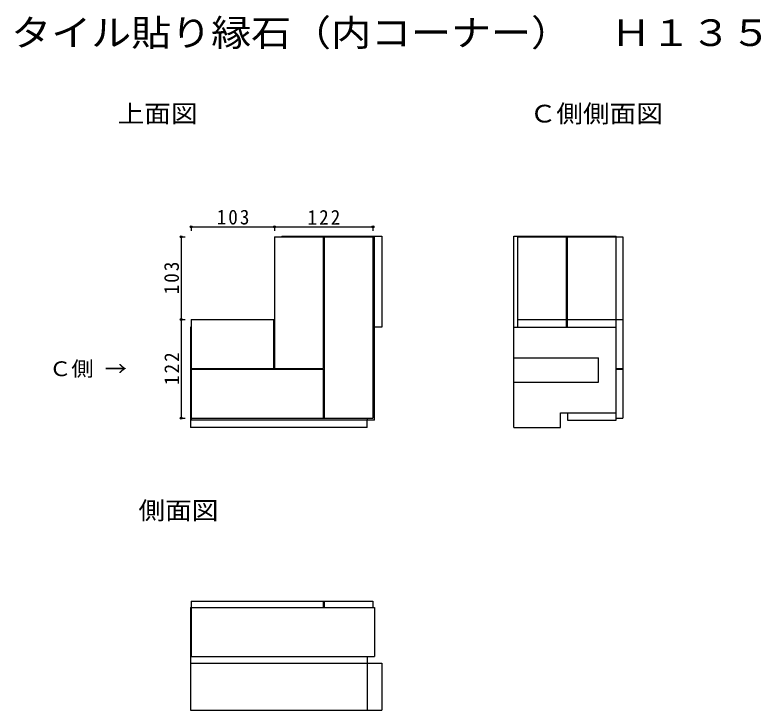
# Model space of a CAD drawing. Units: millimetres at full size, sheet at 1:5. Extents: x -603 to 321, y -394 to 466.
import ezdxf
from ezdxf.enums import TextEntityAlignment as Align

# ---------------------------------------------------------------- set-up
doc = ezdxf.new("R2010")
doc.units = ezdxf.units.MM
doc.header["$LTSCALE"] = 5
doc.header["$PDMODE"] = 32
doc.header["$PDSIZE"] = 2.5
for name, color, linetype in [('0-0', 2, 'Continuous'), ('8-0', 5, 'Continuous'), ('A-0', 4, 'Continuous'), ('F-0', 3, 'Continuous')]:
    doc.layers.add(name, color=color, linetype=linetype)
doc.styles.add('ＭＳ ゴシック', font='')
doc.styles.get('ＭＳ ゴシック').set_extended_font_data('MS Gothic')

msp = doc.modelspace()

# ---------------------------------------------------------------- linework, layer by layer
at = {"layer": '0-0'}
for p, q in [((-272.673, 192.477), (-272.673, 191.477)), ((14.602, -44.523), (14.602, 192.477)), ((14.602, 192.477), (141.602, 192.477)), ((141.602, -26.523), (141.602, 192.477)), ((-385.673, 79.477), (-385.673, -44.523)), ((-384.673, 79.477), (-385.673, 79.477)), ((-148.673, 79.477), (-157.673, 79.477)), ((14.602, 79.477), (19.602, 79.477)), ((14.602, 41.477), (119.602, 41.477)), ((119.602, 11.477), (119.602, 41.477)), ((14.602, 11.477), (119.602, 11.477)), ((-384.673, -26.523), (-385.673, -26.523)), ((72.602, -26.523), (141.602, -26.523)), ((-166.673, -44.523), (-166.673, -35.523)), ((-166.673, -44.523), (-385.673, -44.523)), ((-385.673, -267.393), (-384.673, -267.393)), ((-166.673, -327.893), (-166.673, -394.393))]:
    msp.add_line(p, q, dxfattribs=at)
for points in [[(-272.673, 192.477), (-148.673, 192.477), (-148.673, 79.477)], [(14.602, -44.523), (72.602, -44.523), (72.602, -26.523)], [(-385.673, -267.393), (-385.673, -394.393), (-148.673, -394.393)], [(-385.673, -336.393), (-148.673, -336.393), (-148.673, -394.393)]]:
    msp.add_lwpolyline(points, dxfattribs=at)
at = {"layer": '8-0'}
for p, q in [((-281.673, 191.477), (-157.673, 191.477)), ((-221.173, 191.477), (-221.173, 28.477)), ((-220.173, 191.477), (-220.173, -33.023)), ((-159.673, 191.477), (-159.673, -33.023)), ((-157.673, -35.523), (-157.673, 191.477)), ((19.602, 191.477), (149.602, 191.477)), ((19.602, 79.477), (19.602, 191.477)), ((80.102, 79.477), (80.102, 191.477)), ((81.102, 79.477), (81.102, 191.477)), ((141.602, -35.523), (141.602, 191.477)), ((149.602, 191.477), (149.602, -33.023)), ((-384.673, 88.977), (-384.673, -35.523)), ((-384.673, 88.977), (-281.673, 88.977)), ((-282.673, 88.977), (-282.673, 28.477)), ((19.602, 88.977), (149.602, 88.977)), ((19.602, 79.477), (141.602, 79.477)), ((-384.673, 28.477), (-282.673, 28.477)), ((-384.673, 28.477), (-282.673, 28.477)), ((-281.673, 28.477), (-221.173, 28.477)), ((141.602, 28.477), (149.602, 28.477)), ((-384.673, 27.477), (-221.173, 27.477)), ((-221.173, 27.477), (-221.173, -33.023)), ((141.602, 27.477), (149.602, 27.477)), ((81.102, -26.523), (141.602, -26.523)), ((81.102, -26.523), (81.102, -35.523)), ((-384.673, -33.023), (-159.673, -33.023)), ((-157.673, -35.523), (-384.673, -35.523)), ((-166.673, -33.023), (-166.673, -35.523)), ((81.102, -35.523), (141.602, -35.523)), ((141.602, -33.023), (149.602, -33.023)), ((-384.673, -259.393), (-384.673, -327.893)), ((-384.673, -259.393), (-159.673, -259.393)), ((-221.173, -259.393), (-221.173, -267.393)), ((-220.173, -259.393), (-220.173, -267.393)), ((-159.673, -259.393), (-159.673, -267.393)), ((-384.673, -327.893), (-157.673, -327.893))]:
    msp.add_line(p, q, dxfattribs=at)
for points in [[(-281.673, 191.477), (-281.673, 28.477), (-221.173, 28.477)], [(-384.673, -267.393), (-157.673, -267.393), (-157.673, -327.893)]]:
    msp.add_lwpolyline(points, dxfattribs=at)
at = {"layer": 'A-0'}
for p, q in [((-384.673, 203.977), (-384.673, 198.977)), ((-384.673, 203.977), (-281.673, 203.977)), ((-281.673, 203.977), (-159.673, 203.977)), ((-281.673, 203.977), (-281.673, 198.977)), ((-159.673, 203.977), (-159.673, 198.977)), ((-397.173, 191.477), (-392.173, 191.477)), ((-397.173, 191.477), (-397.173, 88.977)), ((-397.173, 88.977), (-397.173, -33.023)), ((-397.173, 88.977), (-392.173, 88.977)), ((-397.173, -33.023), (-392.173, -33.023))]:
    msp.add_line(p, q, dxfattribs=at)
for p in [(-384.673, 203.977), (-281.673, 203.977), (-159.673, 203.977), (-397.173, 191.477), (-397.173, 88.977), (-397.173, -33.023)]:
    msp.add_point(p, dxfattribs=at)

# ---------------------------------------------------------------- texts
at = {"layer": 'A-0', "color": 3, "char_height": 18.33, "attachment_point": 7, "style": 'ＭＳ ゴシック'}
for s, insert in [('\\T1.21;\\W0.95;103', (-353.173, 206.477)), ('\\T1.21;\\W0.95;122', (-240.673, 206.477))]:
    msp.add_mtext(s, dxfattribs=dict(at, insert=insert))
at = {"layer": 'A-0', "color": 3, "char_height": 18.33, "attachment_point": 7, "rotation": 90, "style": 'ＭＳ ゴシック'}
for s, insert in [('\\T1.21;\\W0.95;103', (-399.673, 120.227)), ('\\T1.21;\\W0.95;122', (-399.673, 7.977))]:
    msp.add_mtext(s, dxfattribs=dict(at, insert=insert))
at = {"layer": 'F-0', "color": 6, "style": 'ＭＳ ゴシック', "width": 1.1}
msp.add_text('タイル貼り縁石（内コーナー）\u3000Ｈ１３５', height=32.99, dxfattribs=at).set_placement((-607.495, 417.752), align=Align.BOTTOM_LEFT)
at = {"layer": 'F-0', "style": 'ＭＳ ゴシック', "width": 1.1}
for s, height, p in [('上面図', 21.99, (-475.806, 326.338)), ('Ｃ側側面図', 21.99, (34.309, 326.338)), ('Ｃ側 →', 18.33, (-560.558, 13.462)), ('側面図', 21.99, (-449.967, -164.918))]:
    msp.add_text(s, height=height, dxfattribs=at).set_placement(p, align=Align.BOTTOM_LEFT)

doc.saveas('drawing.dxf')
